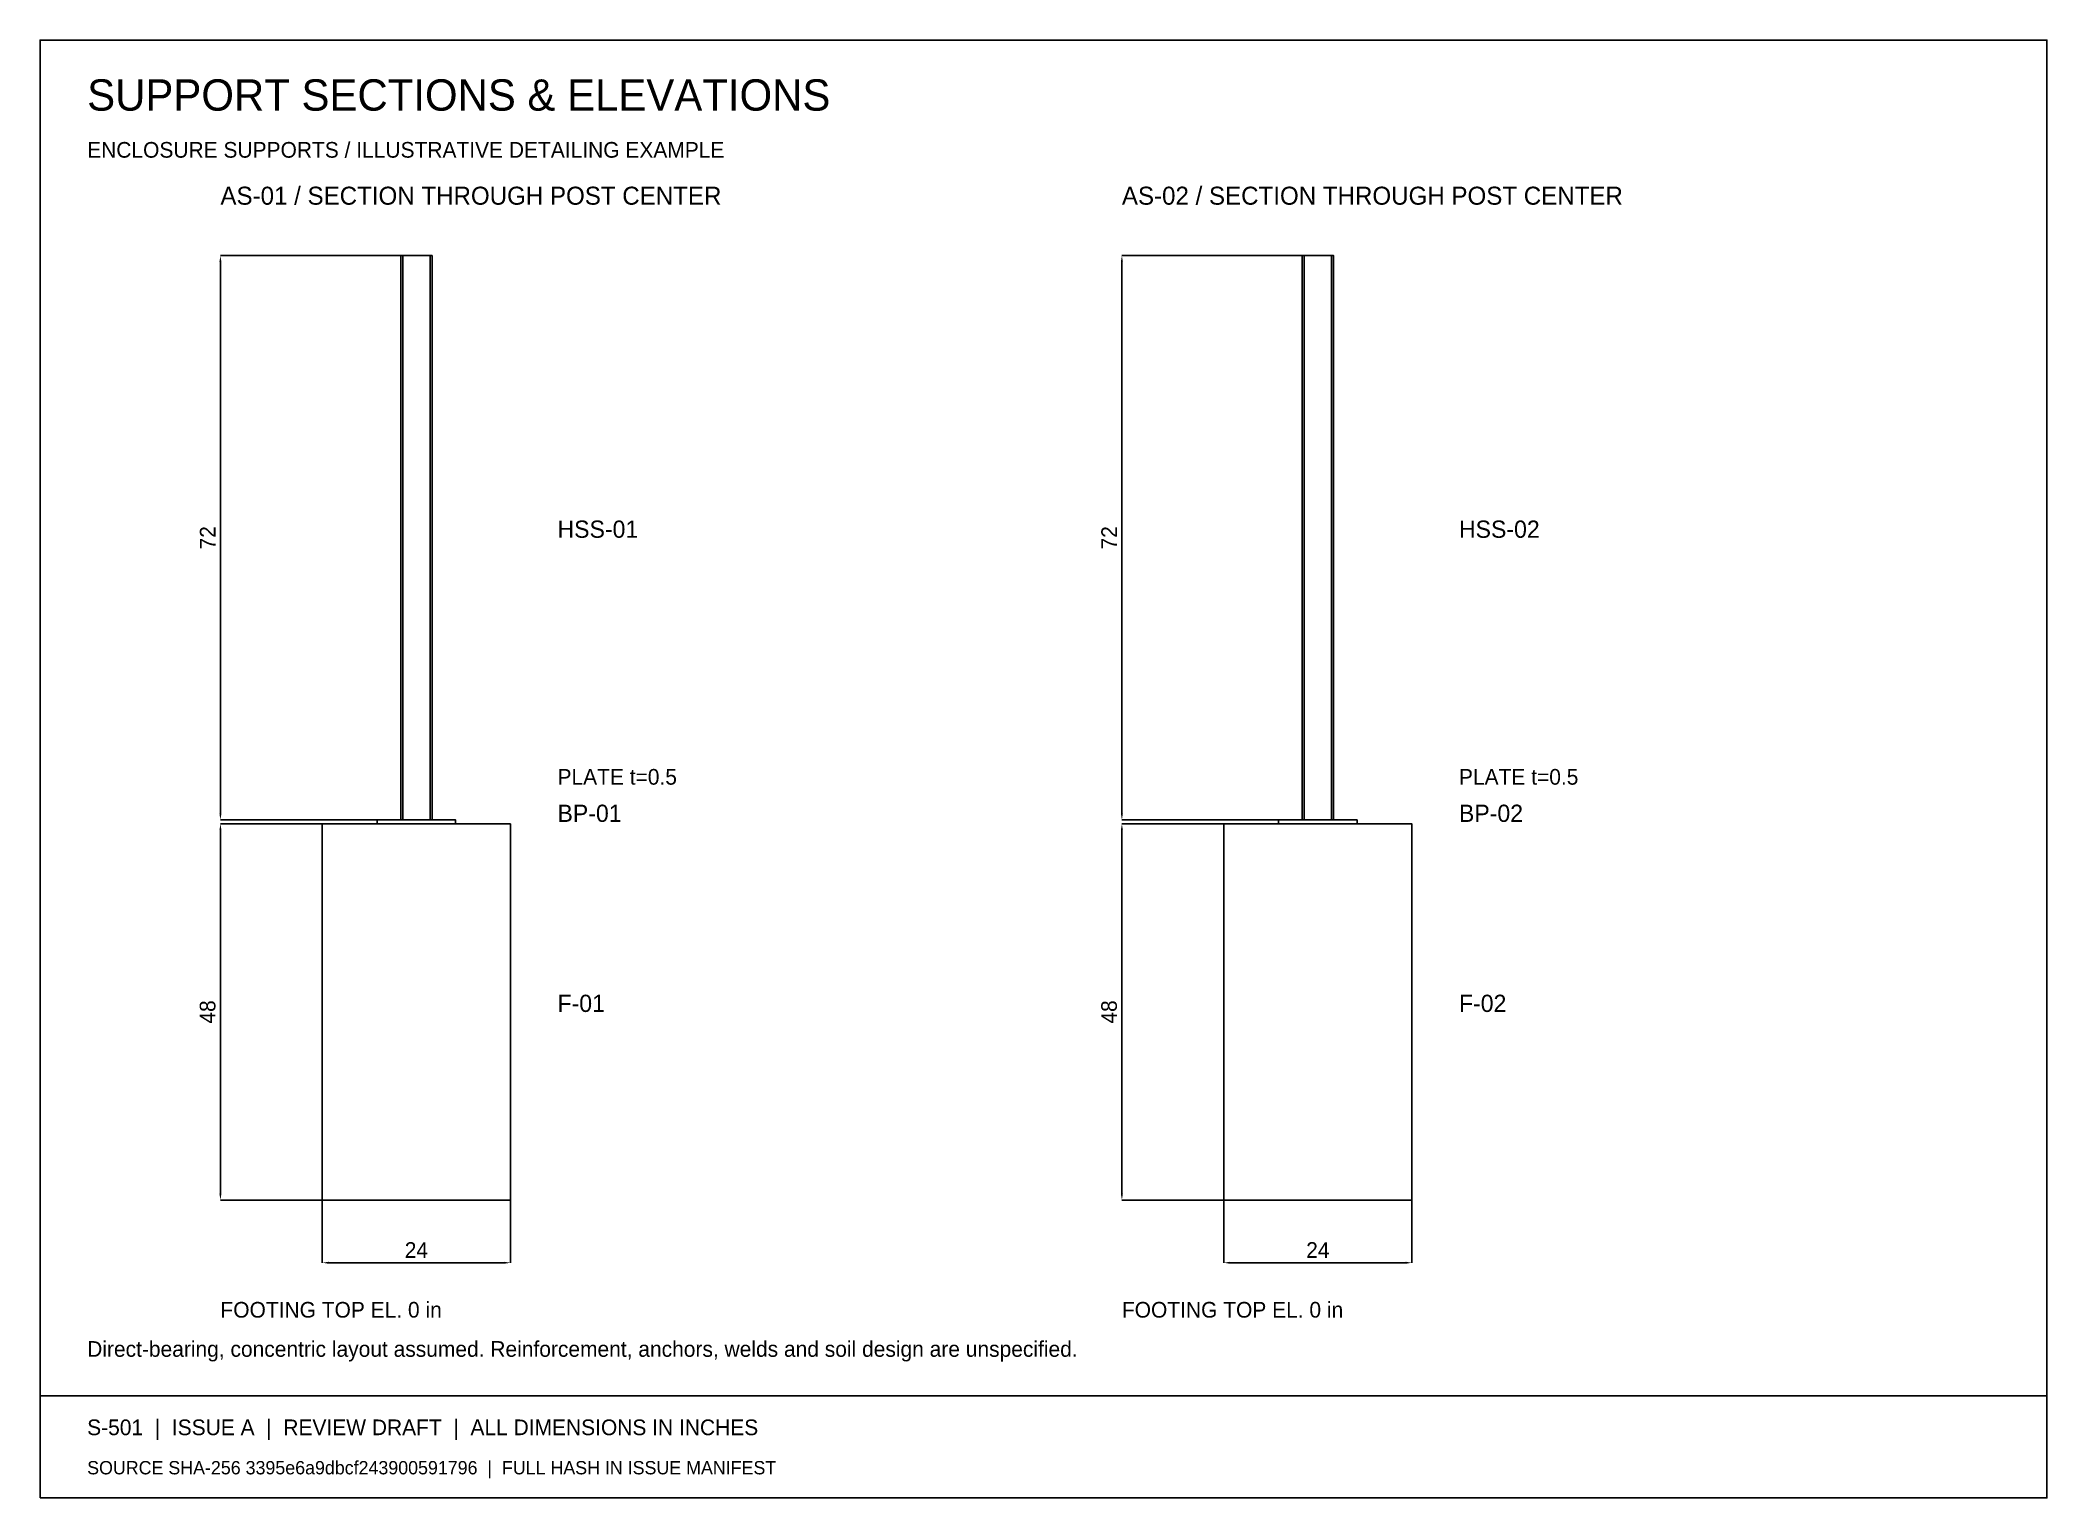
# Model space of a CAD drawing. Header units: inches. Extents: x 2 to 258, y 2 to 188.
import ezdxf

# ---------------------------------------------------------------- set-up
doc = ezdxf.new("R2010")
doc.units = ezdxf.units.IN
doc.header["$MEASUREMENT"] = 0
for name, color, linetype in [('S-BORDER', 7, 'Continuous'), ('S-CONC', 2, 'Continuous'), ('S-DIMS', 5, 'Continuous'), ('S-PLATE', 4, 'Continuous'), ('S-STEEL', 3, 'Continuous'), ('S-TEXT', 6, 'Continuous')]:
    doc.layers.add(name, color=color, linetype=linetype)
doc.dimstyles.new('ENCLOSURE', dxfattribs={"dimtxt": 2, "dimasz": 0.8, "dimexe": 1.25, "dimexo": 0.625, "dimtad": 1, "dimdec": 3, "dimcen": 2.5, "dimazin": 3, "dimtfac": 1, "dimtmove": 0, "dimatfit": 3})

# ---------------------------------------------------------------- blocks, each defined once
blk = doc.blocks.new('_CLOSEDFILLED')
at = {"color": 0, "linetype": 'BYBLOCK'}
blk.add_solid([(-1, 0.16), (0, 0), (-1, -0.16)], dxfattribs=at)
blk = doc.blocks.new('*D1')
for p, q in [((38, 40), (38, 32)), ((62, 40), (62, 32)), ((38.8, 32), (61.2, 32))]:
    blk.add_line(p, q)
at = {"layer": 'Defpoints'}
for p in [(38, 40), (62, 40), (38, 32)]:
    blk.add_point(p, dxfattribs=at)
at = {"layer": 'S-DIMS', "xscale": 0.8, "yscale": 0.8, "rotation": 180}
blk.add_blockref('_CLOSEDFILLED', (38, 32), dxfattribs=at)
at = {"layer": 'S-DIMS', "xscale": 0.8, "yscale": 0.8}
blk.add_blockref('_CLOSEDFILLED', (62, 32), dxfattribs=at)
at = {"layer": 'S-DIMS', "insert": (50, 33.625), "char_height": 2, "attachment_point": 5}
blk.add_mtext('24', dxfattribs=at)
blk = doc.blocks.new('*D2')
for p, q in [((50, 88), (25, 88)), ((25, 40.8), (25, 87.2)), ((50, 40), (25, 40))]:
    blk.add_line(p, q)
at = {"layer": 'Defpoints'}
for p in [(50, 88), (25, 40), (50, 40)]:
    blk.add_point(p, dxfattribs=at)
at = {"layer": 'S-DIMS', "xscale": 0.8, "yscale": 0.8}
for p, rotation in [((25, 88), 90), ((25, 40), 270)]:
    blk.add_blockref('_CLOSEDFILLED', p, dxfattribs=dict(at, rotation=rotation))
at = {"layer": 'S-DIMS', "insert": (23.375, 64), "char_height": 2, "attachment_point": 5, "rotation": 90}
blk.add_mtext('48', dxfattribs=at)
blk = doc.blocks.new('*D3')
for p, q in [((50, 160.5), (25, 160.5)), ((25, 89.3), (25, 159.7)), ((50, 88.5), (25, 88.5))]:
    blk.add_line(p, q)
at = {"layer": 'Defpoints'}
for p in [(50, 160.5), (25, 88.5), (50, 88.5)]:
    blk.add_point(p, dxfattribs=at)
at = {"layer": 'S-DIMS', "xscale": 0.8, "yscale": 0.8}
for p, rotation in [((25, 160.5), 90), ((25, 88.5), 270)]:
    blk.add_blockref('_CLOSEDFILLED', p, dxfattribs=dict(at, rotation=rotation))
at = {"layer": 'S-DIMS', "insert": (23.375, 124.5), "char_height": 2, "attachment_point": 5, "rotation": 90}
blk.add_mtext('72', dxfattribs=at)
blk = doc.blocks.new('*D4')
for p, q in [((153, 40), (153, 32)), ((177, 40), (177, 32)), ((153.8, 32), (176.2, 32))]:
    blk.add_line(p, q)
at = {"layer": 'Defpoints'}
for p in [(153, 40), (177, 40), (153, 32)]:
    blk.add_point(p, dxfattribs=at)
at = {"layer": 'S-DIMS', "xscale": 0.8, "yscale": 0.8, "rotation": 180}
blk.add_blockref('_CLOSEDFILLED', (153, 32), dxfattribs=at)
at = {"layer": 'S-DIMS', "xscale": 0.8, "yscale": 0.8}
blk.add_blockref('_CLOSEDFILLED', (177, 32), dxfattribs=at)
at = {"layer": 'S-DIMS', "insert": (165, 33.625), "char_height": 2, "attachment_point": 5}
blk.add_mtext('24', dxfattribs=at)
blk = doc.blocks.new('*D5')
for p, q in [((165, 88), (140, 88)), ((140, 40.8), (140, 87.2)), ((165, 40), (140, 40))]:
    blk.add_line(p, q)
at = {"layer": 'Defpoints'}
for p in [(165, 88), (140, 40), (165, 40)]:
    blk.add_point(p, dxfattribs=at)
at = {"layer": 'S-DIMS', "xscale": 0.8, "yscale": 0.8}
for p, rotation in [((140, 88), 90), ((140, 40), 270)]:
    blk.add_blockref('_CLOSEDFILLED', p, dxfattribs=dict(at, rotation=rotation))
at = {"layer": 'S-DIMS', "insert": (138.375, 64), "char_height": 2, "attachment_point": 5, "rotation": 90}
blk.add_mtext('48', dxfattribs=at)
blk = doc.blocks.new('*D6')
for p, q in [((165, 160.5), (140, 160.5)), ((140, 89.3), (140, 159.7)), ((165, 88.5), (140, 88.5))]:
    blk.add_line(p, q)
at = {"layer": 'Defpoints'}
for p in [(165, 160.5), (140, 88.5), (165, 88.5)]:
    blk.add_point(p, dxfattribs=at)
at = {"layer": 'S-DIMS', "xscale": 0.8, "yscale": 0.8}
for p, rotation in [((140, 160.5), 90), ((140, 88.5), 270)]:
    blk.add_blockref('_CLOSEDFILLED', p, dxfattribs=dict(at, rotation=rotation))
at = {"layer": 'S-DIMS', "insert": (138.375, 124.5), "char_height": 2, "attachment_point": 5, "rotation": 90}
blk.add_mtext('72', dxfattribs=at)

msp = doc.modelspace()

# ---------------------------------------------------------------- linework, layer by layer
at = {"layer": 'S-BORDER'}
msp.add_line((2, 15), (258, 15), dxfattribs=at)
msp.add_lwpolyline([(2, 2), (258, 2), (258, 188), (2, 188)], close=True, dxfattribs=at)
at = {"layer": 'S-CONC'}
for points in [[(38, 40), (62, 40), (62, 88), (38, 88)], [(153, 40), (177, 40), (177, 88), (153, 88)]]:
    msp.add_lwpolyline(points, close=True, dxfattribs=at)
at = {"layer": 'S-PLATE'}
for points in [[(45, 88), (55, 88), (55, 88.5), (45, 88.5)], [(160, 88), (170, 88), (170, 88.5), (160, 88.5)]]:
    msp.add_lwpolyline(points, close=True, dxfattribs=at)
at = {"layer": 'S-STEEL'}
for p, q in [((48.25, 88.5), (48.25, 160.5)), ((51.75, 88.5), (51.75, 160.5)), ((163.25, 88.5), (163.25, 160.5)), ((166.75, 88.5), (166.75, 160.5))]:
    msp.add_line(p, q, dxfattribs=at)
for points in [[(48, 88.5), (52, 88.5), (52, 160.5), (48, 160.5)], [(163, 88.5), (167, 88.5), (167, 160.5), (163, 160.5)]]:
    msp.add_lwpolyline(points, close=True, dxfattribs=at)

# ---------------------------------------------------------------- texts
at = {"layer": 'S-TEXT'}
for s, height, p in [('SUPPORT SECTIONS & ELEVATIONS', 4, (8, 179)), ('ENCLOSURE SUPPORTS / ILLUSTRATIVE DETAILING EXAMPLE', 2, (8, 173)), ('AS-01 / SECTION THROUGH POST CENTER', 2.3, (25, 167)), ('AS-02 / SECTION THROUGH POST CENTER', 2.3, (140, 167)), ('HSS-01', 2.2, (68, 124.5)), ('HSS-02', 2.2, (183, 124.5)), ('PLATE t=0.5', 2, (68, 93)), ('PLATE t=0.5', 2, (183, 93)), ('BP-01', 2.2, (68, 88.25)), ('BP-02', 2.2, (183, 88.25)), ('F-01', 2.2, (68, 64)), ('F-02', 2.2, (183, 64)), ('FOOTING TOP EL. 0 in', 2, (25, 25)), ('FOOTING TOP EL. 0 in', 2, (140, 25)), ('Direct-bearing, concentric layout assumed. Reinforcement, anchors, welds and soil design are unspecified.', 2, (8, 20)), ('S-501  |  ISSUE A  |  REVIEW DRAFT  |  ALL DIMENSIONS IN INCHES', 2, (8, 10)), ('SOURCE SHA-256 3395e6a9dbcf243900591796  |  FULL HASH IN ISSUE MANIFEST', 1.7, (8, 5))]:
    msp.add_text(s, height=height, dxfattribs=at).set_placement(p)

# ---------------------------------------------------------------- dimensions: what is measured, and where the dimension line sits
at = {"layer": 'S-DIMS'}
for base, p1, p2, picture, middle in [((25, 88.5), (50, 88.5), (50, 160.5), '*D3', (23.375, 124.5)), ((140, 88.5), (165, 88.5), (165, 160.5), '*D6', (138.375, 124.5)), ((25, 40), (50, 40), (50, 88), '*D2', (23.375, 64)), ((140, 40), (165, 40), (165, 88), '*D5', (138.375, 64))]:
    dim = msp.add_linear_dim(base=base, p1=p1, p2=p2, angle=90, dimstyle='ENCLOSURE', dxfattribs=at)
    dim.commit()
    dim.dimension.update_dxf_attribs({"geometry": picture, "text_midpoint": middle})
for base, p1, p2, picture, middle in [((38, 32), (38, 40), (62, 40), '*D1', (50, 33.625)), ((153, 32), (153, 40), (177, 40), '*D4', (165, 33.625))]:
    dim = msp.add_linear_dim(base=base, p1=p1, p2=p2, dimstyle='ENCLOSURE', dxfattribs=at)
    dim.commit()
    dim.dimension.update_dxf_attribs({"geometry": picture, "text_midpoint": middle})

doc.saveas('drawing.dxf')
